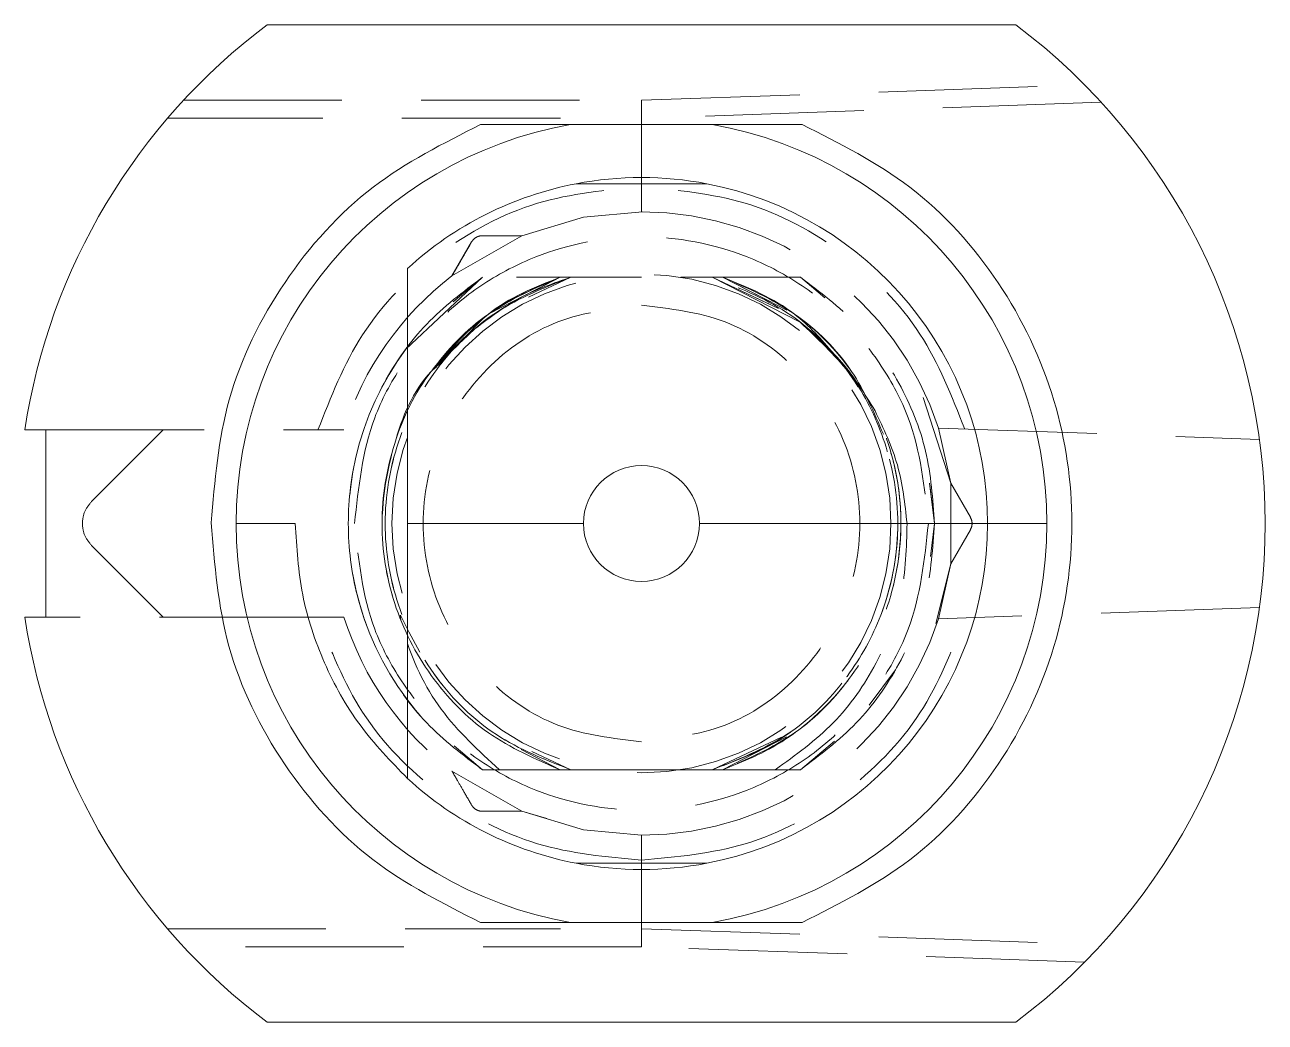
# Model space of a CAD drawing. Header units: millimetres. Extents: x -17 to 589, y 5 to 415.
# Drawn here: x 278.65 to 288.59, y 316.99 to 324.99 of the extents above; entities that cross this region are included whole.
import ezdxf

# ---------------------------------------------------------------- set-up
doc = ezdxf.new("R2010")
doc.units = ezdxf.units.MM
doc.linetypes.add('HIDDEN', pattern=[1.905, 1.27, -0.635])

msp = doc.modelspace()

# ---------------------------------------------------------------- linework, layer by layer
at = {"color": 7, "linetype": 'Continuous', "lineweight": 15}
for p, q in [((286.5919, 324.9889), (280.5919, 324.9889)), ((278.6485, 321.7389), (278.8169, 321.7389)), ((278.8169, 321.7389), (278.8169, 320.2389)), ((280.3419, 320.9889), (280.8169, 320.9889)), ((283.1272, 320.9889), (281.7169, 320.9889)), ((286.3669, 320.9889), (284.0567, 320.9889)), ((286.3669, 320.9889), (286.8419, 320.9889)), ((278.6485, 320.2389), (278.8169, 320.2389)), ((280.5919, 316.9889), (286.5919, 316.9889))]:
    msp.add_line(p, q, dxfattribs=at)
at = {"color": 7, "linetype": 'HIDDEN', "lineweight": 0}
for p, q in [((283.5919, 324.3833), (287.1444, 324.5074)), ((279.9206, 324.3832), (283.5919, 324.3832)), ((283.5919, 324.2389), (283.5919, 324.3833)), ((287.2776, 324.3676), (283.5919, 324.2389)), ((282.9416, 324.2389), (279.7923, 324.2389)), ((283.5919, 323.6889), (283.5919, 324.2389)), ((283.5919, 323.6889), (283.5919, 323.4889)), ((284.1163, 323.7139), (284.1163, 323.7139)), ((282.632, 323.2973), (282.0728, 322.9744)), ((282.0728, 322.9744), (282.2303, 323.2473)), ((281.7027, 322.3865), (282.3184, 322.9639)), ((282.3184, 322.9639), (282.0824, 322.7661)), ((282.3693, 322.67), (282.941, 322.9639)), ((282.3693, 322.6699), (282.941, 322.9639)), ((282.591, 322.9639), (282.941, 322.9639)), ((282.6869, 322.8041), (283.0259, 322.9639)), ((283.0259, 322.9639), (282.687, 322.8041)), ((282.941, 322.9639), (282.6999, 322.8399)), ((283.2767, 322.9639), (283.0259, 322.9639)), ((283.5104, 322.9639), (283.2767, 322.9639)), ((283.5919, 322.9639), (283.3239, 322.9639)), ((284.1579, 322.9639), (283.9072, 322.9639)), ((284.1579, 322.9639), (284.8634, 322.6027)), ((284.1579, 322.9639), (284.6278, 322.7423)), ((284.6278, 322.7424), (284.1579, 322.9639)), ((284.1579, 322.9639), (284.69, 322.713)), ((284.69, 322.713), (284.1579, 322.9639)), ((284.1579, 322.9638), (284.69, 322.713)), ((284.69, 322.713), (284.1579, 322.9638)), ((284.8655, 322.9639), (284.2428, 322.9639)), ((284.6898, 322.7341), (284.2428, 322.9639)), ((284.2428, 322.9639), (284.7569, 322.6996)), ((284.7569, 322.6996), (284.2428, 322.9639)), ((284.2428, 322.9639), (284.7569, 322.6996)), ((284.5929, 322.9639), (284.8655, 322.9639)), ((285.0048, 322.8471), (284.8655, 322.9639)), ((285.0629, 322.7985), (284.8655, 322.9639)), ((286.071, 321.3118), (285.8508, 321.9999)), ((278.8169, 321.7389), (280.9982, 321.7389)), ((279.1839, 321.1657), (279.7571, 321.7389)), ((285.972, 321.7538), (288.5462, 321.6639)), ((285.972, 321.7538), (286.071, 321.3118)), ((285.9419, 320.9889), (285.9013, 321.3126)), ((285.9419, 320.9889), (285.903, 321.2992)), ((286.071, 321.3118), (286.2285, 321.0389)), ((286.071, 320.666), (286.071, 321.3118)), ((285.9087, 320.724), (285.9419, 320.9889)), ((286.2285, 320.9389), (286.071, 320.666)), ((279.7571, 320.2389), (279.1839, 320.8121)), ((285.9519, 320.1881), (286.071, 320.666)), ((286.071, 320.666), (285.972, 320.224)), ((288.5462, 320.3139), (285.972, 320.224)), ((280.9982, 320.2389), (278.8169, 320.2389)), ((285.4164, 319.5323), (285.6271, 319.8139)), ((282.09, 319.2053), (282.3184, 319.0139)), ((284.7144, 319.2763), (284.1579, 319.0139)), ((284.1579, 319.0139), (284.7144, 319.2763)), ((284.7144, 319.2763), (284.1579, 319.0139)), ((284.1579, 319.0139), (284.7144, 319.2763)), ((284.2428, 319.0139), (284.7551, 319.2773)), ((284.8655, 319.0139), (285.1389, 319.2431)), ((282.1401, 319.1633), (282.3184, 319.0139)), ((282.6262, 319.1758), (282.941, 319.0139)), ((283.0259, 319.0139), (282.713, 319.1614)), ((282.713, 319.1614), (283.0259, 319.0139)), ((282.0728, 319.0034), (282.632, 318.6805)), ((282.3184, 319.0139), (282.941, 319.0139)), ((282.941, 319.0139), (282.3184, 319.0139)), ((282.3184, 319.0139), (283.2767, 319.0139)), ((283.2767, 319.0139), (283.9072, 319.0139)), ((283.9072, 319.0139), (284.6645, 319.0139)), ((284.6645, 319.0139), (284.2428, 319.0139)), ((284.2429, 319.0139), (284.8655, 319.0139)), ((282.632, 318.6805), (282.3169, 318.6805)), ((282.632, 318.6805), (282.8342, 318.6225)), ((283.5919, 318.4889), (283.5919, 318.2889)), ((283.5919, 317.7389), (283.5919, 318.2889)), ((279.7923, 317.7389), (282.9416, 317.7389)), ((283.5919, 317.7389), (287.2776, 317.6102)), ((283.5919, 317.7389), (283.5919, 317.5945)), ((283.5919, 317.5946), (279.9206, 317.5946)), ((287.1444, 317.4704), (283.5919, 317.5945))]:
    msp.add_line(p, q, dxfattribs=at)
at = {"color": 7, "linetype": 'HIDDEN', "lineweight": 0, "flags": 128}
for points in [[(282.632, 323.2973), (283.1263, 323.4452), (283.6004, 323.4889)], [(282.3184, 322.9639), (282.3184, 322.9639)], [(283.0259, 322.9639), (283.0259, 322.9639)], [(283.0259, 322.9639), (283.0259, 322.9639)], [(283.0259, 322.9639), (283.0259, 322.9639)], [(283.0259, 322.9639), (283.0259, 322.9639)], [(283.0259, 322.9639), (283.0259, 322.9639)], [(284.1579, 322.9639), (284.1579, 322.9639)], [(284.1579, 322.9639), (284.1579, 322.9639)], [(284.1579, 322.9639), (284.1579, 322.9639)], [(284.1579, 322.9639), (284.1579, 322.9639)], [(284.1579, 322.9639), (284.1579, 322.9639)], [(284.1579, 322.9639), (284.1579, 322.9639)], [(284.1579, 322.9639), (284.1579, 322.9639)], [(284.1579, 322.9639), (284.1579, 322.9639)], [(284.8655, 322.9639), (284.8655, 322.9639)], [(281.6627, 320.2128), (281.6589, 320.2414), (281.6588, 320.2503), (281.6591, 320.2516), (281.6595, 320.2525), (281.6596, 320.2526), (281.6597, 320.2527), (281.6597, 320.2527), (281.6597, 320.2527), (281.6597, 320.2527), (281.6597, 320.2527), (281.6597, 320.2527), (281.6597, 320.2527), (281.6594, 320.2527), (281.6594, 320.2527), (281.6593, 320.2527), (281.6593, 320.2527), (281.6593, 320.2527), (281.6594, 320.2527), (281.6594, 320.2527), (281.6596, 320.2528), (281.6598, 320.2528), (281.6599, 320.2528), (281.66, 320.2529), (281.66, 320.2529), (281.66, 320.2529), (281.66, 320.2529), (281.66, 320.2529), (281.6603, 320.2529), (281.6607, 320.2528), (281.6614, 320.2524), (281.664, 320.2495), (281.7282, 320.12), (281.8154, 319.957)], [(285.3712, 319.9617), (285.3712, 319.9617)], [(284.6192, 319.2097), (284.6192, 319.2097)], [(282.3184, 319.0139), (282.3184, 319.0139)], [(282.3184, 319.0139), (282.3184, 319.0139)], [(282.3184, 319.0139), (282.3184, 319.0139)], [(282.3184, 319.0139), (282.3184, 319.0139)], [(282.3184, 319.0139), (282.3184, 319.0139)], [(282.3184, 319.0139), (282.3184, 319.0139)], [(282.3184, 319.0139), (282.3184, 319.0139)], [(282.3184, 319.0139), (282.3184, 319.0139)], [(283.2767, 319.0139), (283.2767, 319.0139)], [(283.9072, 319.0139), (283.9072, 319.0139)], [(284.8655, 319.0139), (284.8655, 319.0139)], [(284.8655, 319.0139), (284.8655, 319.0139)], [(284.8655, 319.0139), (284.8655, 319.0139)], [(284.8655, 319.0139), (284.8655, 319.0139)], [(284.8655, 319.0139), (284.8655, 319.0139)], [(284.8655, 319.0139), (284.8655, 319.0139)], [(284.8655, 319.0139), (284.8655, 319.0139)], [(283.5919, 318.4889), (283.1263, 318.5326), (282.632, 318.6805)]]:
    msp.add_lwpolyline(points, dxfattribs=at)
at = {"color": 7, "linetype": 'HIDDEN', "lineweight": 0}
msp.add_circle((283.5919, 320.9889), 2, dxfattribs=at)
at = {"color": 7, "linetype": 'Continuous', "lineweight": 15}
for radius, start, end in [(5, 126.8699, 171.37307), (5, 306.8699, 53.1301), (3.25, 100.06327, 180), (3.25, 0, 79.93673), (2.775, 79.10676, 100.89295), (2.775, 100.89324, 132.50663), (2.775, 0, 79.10705), (0.4648, 0, 180), (3.25, 180, 259.93673), (0.4648, 180, 0), (2.775, 280.89295, 0), (3.25, 280.06327, 0), (5, 188.62693, 233.1301), (2.775, 227.49336, 259.10705), (2.775, 259.10668, 280.89376)]:
    msp.add_arc((283.5919, 320.9889), radius, start, end, dxfattribs=at)
at = {"color": 7, "linetype": 'HIDDEN', "lineweight": 0}
for radius, start, end in [(2.5, 17.81569, 90), (2.5, 127.42024, 162.5424), (2.35, 143.50581, 237.18508), (2.5, 197.4576, 232.57976), (2.5, 270, 342.18431)]:
    msp.add_arc((283.5919, 320.9889), radius, start, end, dxfattribs=at)
at = {"color": 7, "linetype": 'Continuous', "lineweight": 15}
for points, knots in [([(280.1419, 320.9949), (280.1706, 321.3284), (280.2291, 322.0106), (280.6953, 322.9484), (281.3922, 323.73), (282.0036, 324.0382), (282.3025, 324.1889)], [0, 0, 0, 0, 0.244424, 0.5, 0.755576, 1, 1, 1, 1]), ([(282.3025, 324.1889), (282.437, 324.1889), (282.6108, 324.1889), (282.8051, 324.1889), (282.8857, 324.1889), (282.9397, 324.1889), (282.9793, 324.1889), (283.0055, 324.1889), (283.0196, 324.1889), (283.0237, 324.1889), (283.024, 324.1889), (283.024, 324.1889)], [0, 0, 0, 0, 0.5219302, 0.6747067, 0.7796367, 0.8517307, 0.9016652, 0.9545658, 0.9758811, 0.9930943, 1, 1, 1, 1]), ([(283.024, 324.1889), (283.2, 324.1889), (283.5524, 324.1889), (283.9455, 324.1889), (284.1379, 324.1889), (284.1598, 324.1889)], [0, 0, 0, 0, 0.4691, 0.939613, 1, 1, 1, 1]), ([(284.1598, 324.1889), (284.1603, 324.1889), (284.1615, 324.1889), (284.1733, 324.1889), (284.2167, 324.1889), (284.4132, 324.1889), (284.6471, 324.1889), (284.8433, 324.1889), (284.8813, 324.1889)], [0, 0, 0, 0, 0.0169294, 0.0393005, 0.081695, 0.2361978, 0.8521567, 1, 1, 1, 1]), ([(284.8813, 324.1889), (285.1803, 324.038), (285.792, 323.7292), (286.4941, 322.9459), (286.9426, 322.0062), (287.0905, 320.9889), (286.9426, 319.9716), (286.4941, 319.0319), (285.792, 318.2486), (285.1803, 317.9398), (284.8813, 317.7889)], [0, 0, 0, 0, 0.122204, 0.25, 0.377796, 0.5, 0.622204, 0.75, 0.877796, 1, 1, 1, 1]), ([(284.1163, 323.7139), (283.8262, 323.7139), (283.4731, 323.7139), (283.1289, 323.7139), (283.0675, 323.7139)], [0, 0, 0, 0, 0.821486, 1, 1, 1, 1]), ([(281.7169, 323.0346), (281.7169, 322.597), (281.7169, 321.9941), (281.7169, 321.2052), (281.7169, 320.9889)], [0, 0, 0, 0, 0.725757, 1, 1, 1, 1]), ([(282.3025, 317.7889), (282.0028, 317.9401), (281.3897, 318.2494), (280.6917, 319.0343), (280.2261, 319.976), (280.1696, 320.6604), (280.1419, 320.9949)], [0, 0, 0, 0, 0.24439, 0.5, 0.75561, 1, 1, 1, 1]), ([(280.8169, 320.9889), (280.8283, 320.7971), (280.8512, 320.4136), (281.036, 319.8644), (281.316, 319.3572), (281.5833, 319.0812), (281.7169, 318.9432)], [0, 0, 0, 0, 0.25, 0.5, 0.75, 1, 1, 1, 1]), ([(281.7169, 320.9889), (281.7169, 320.794), (281.7169, 320.2896), (281.7169, 319.6078), (281.7169, 319.1588), (281.7169, 318.9432)], [0, 0, 0, 0, 0.246526, 0.63814, 1, 1, 1, 1]), ([(283.0675, 318.2639), (283.3576, 318.2639), (283.7107, 318.2639), (284.0549, 318.2639), (284.1163, 318.2639)], [0, 0, 0, 0, 0.821497, 1, 1, 1, 1]), ([(282.3025, 317.7889), (282.437, 317.7889), (282.6108, 317.7889), (282.8051, 317.7889), (282.8857, 317.7889), (282.9397, 317.7889), (282.9793, 317.7889), (283.0055, 317.7889), (283.0196, 317.7889), (283.0237, 317.7889), (283.024, 317.7889), (283.024, 317.7889)], [0, 0, 0, 0, 0.52193, 0.674707, 0.779637, 0.851731, 0.901665, 0.954566, 0.975881, 0.993094, 1, 1, 1, 1]), ([(283.024, 317.7889), (283.2, 317.7889), (283.5524, 317.7889), (283.9455, 317.7889), (284.1379, 317.7889), (284.1598, 317.7889)], [0, 0, 0, 0, 0.4691, 0.939613, 1, 1, 1, 1]), ([(284.1598, 317.7889), (284.1603, 317.7889), (284.1615, 317.7889), (284.1733, 317.7889), (284.2167, 317.7889), (284.4132, 317.7889), (284.6471, 317.7889), (284.8433, 317.7889), (284.8813, 317.7889)], [0, 0, 0, 0, 0.016929, 0.039301, 0.081695, 0.236198, 0.852157, 1, 1, 1, 1])]:
    msp.add_open_spline(points, degree=3, knots=knots, dxfattribs=at)
at = {"color": 7, "linetype": 'HIDDEN', "lineweight": 0}
for points, knots in [([(280.9982, 321.7389), (281.1014, 322.0032), (281.3136, 322.5461), (281.9428, 323.1824), (282.7289, 323.6101), (283.3094, 323.6631), (283.5919, 323.6889)], [0, 0, 0, 0, 0.2433924, 0.5, 0.7566076, 1, 1, 1, 1]), ([(286.1835, 321.7464), (286.0797, 322.0099), (285.8666, 322.551), (285.2377, 323.1846), (284.4531, 323.6105), (283.8739, 323.6632), (283.5919, 323.6889)], [0, 0, 0, 0, 0.243423, 0.5, 0.756577, 1, 1, 1, 1]), ([(281.2919, 320.9889), (281.3228, 321.2781), (281.3705, 321.7246), (281.6568, 322.2608), (281.954, 322.6262), (282.32, 322.9254), (282.856, 323.2027), (283.5919, 323.3447), (284.3277, 323.2027), (284.8637, 322.9255), (285.2296, 322.6264), (285.5269, 322.2609), (285.8133, 321.7248), (285.861, 321.2781), (285.8919, 320.9889)], [0, 0, 0, 0, 0.119721, 0.184824, 0.25, 0.315102, 0.380279, 0.5, 0.619721, 0.684824, 0.75, 0.815102, 0.880279, 1, 1, 1, 1]), ([(282.2303, 323.2473), (282.2352, 323.2545), (282.2451, 323.2689), (282.2664, 323.2847), (282.2908, 323.2953), (282.3082, 323.2966), (282.3169, 323.2973)], [0, 0, 0, 0, 0.2508005, 0.5000001, 0.7491996, 1, 1, 1, 1]), ([(282.3169, 323.2973), (282.3092, 323.297), (282.2988, 323.2966), (282.2815, 323.291), (282.2732, 323.2873), (282.2674, 323.2842), (282.2617, 323.2807), (282.2541, 323.2753), (282.2401, 323.2629), (282.2345, 323.2539), (282.2303, 323.2473)], [0, 0, 0, 0, 0.300148, 0.406676, 0.452606, 0.495873, 0.540099, 0.586724, 0.694539, 1, 1, 1, 1]), ([(282.3169, 323.2973), (282.399, 323.2973), (282.5073, 323.2973), (282.6038, 323.2973), (282.6284, 323.2973), (282.6308, 323.2973), (282.632, 323.2973)], [0, 0, 0, 0, 0.638718, 0.843747, 0.925001, 1, 1, 1, 1]), ([(282.2303, 323.2473), (282.1893, 323.1762), (282.1351, 323.0823), (282.0869, 322.9988), (282.0746, 322.9775), (282.0734, 322.9754), (282.0728, 322.9744)], [0, 0, 0, 0, 0.638721, 0.843752, 0.925004, 1, 1, 1, 1]), ([(282.941, 322.9639), (282.7411, 322.8772), (282.3413, 322.7037), (281.8801, 322.2254), (281.5807, 321.6405), (281.4783, 320.9889), (281.5807, 320.3373), (281.88, 319.7524), (282.3412, 319.2741), (282.7411, 319.1006), (282.941, 319.0139)], [0, 0, 0, 0, 0.125, 0.25, 0.375, 0.5, 0.625, 0.75, 0.875, 1, 1, 1, 1]), ([(283.0259, 319.0139), (282.8191, 319.0948), (282.4054, 319.2566), (281.9232, 319.7331), (281.6093, 320.3249), (281.5015, 320.9889), (281.6093, 321.6529), (281.9232, 322.2446), (282.4054, 322.7212), (282.8191, 322.883), (283.0259, 322.9639)], [0, 0, 0, 0, 0.125, 0.25, 0.375, 0.5, 0.625, 0.75, 0.875, 1, 1, 1, 1]), ([(283.0259, 322.9639), (282.8191, 322.883), (282.4054, 322.7212), (281.9232, 322.2446), (281.6093, 321.6529), (281.5015, 320.9889), (281.6093, 320.3249), (281.9232, 319.7331), (282.4054, 319.2566), (282.8191, 319.0948), (283.0259, 319.0139)], [0, 0, 0, 0, 0.125, 0.25, 0.375, 0.5, 0.625, 0.75, 0.875, 1, 1, 1, 1]), ([(283.0259, 319.0139), (282.8191, 319.0949), (282.4054, 319.2567), (281.9232, 319.7332), (281.6093, 320.3249), (281.5016, 320.9889), (281.6093, 321.6529), (281.9232, 322.2446), (282.4054, 322.7211), (282.8191, 322.8829), (283.0259, 322.9639)], [0, 0, 0, 0, 0.125, 0.25, 0.375, 0.5, 0.625, 0.75, 0.875, 1, 1, 1, 1]), ([(283.0259, 322.9639), (282.8191, 322.8829), (282.4054, 322.7211), (281.9232, 322.2446), (281.6093, 321.6529), (281.5016, 320.9889), (281.6093, 320.3249), (281.9232, 319.7332), (282.4054, 319.2567), (282.8191, 319.0949), (283.0259, 319.0139)], [0, 0, 0, 0, 0.125, 0.25, 0.375, 0.5, 0.625, 0.75, 0.875, 1, 1, 1, 1]), ([(283.0259, 319.0139), (282.8191, 319.0949), (282.4054, 319.2567), (281.9232, 319.7332), (281.6093, 320.3249), (281.5016, 320.9889), (281.6093, 321.6529), (281.9232, 322.2446), (282.4054, 322.7211), (282.8191, 322.8829), (283.0259, 322.9639)], [0, 0, 0, 0, 0.125, 0.25, 0.375, 0.5, 0.625, 0.75, 0.875, 1, 1, 1, 1]), ([(283.0259, 322.9639), (282.8191, 322.8829), (282.4054, 322.7211), (281.9232, 322.2446), (281.6093, 321.6529), (281.5016, 320.9889), (281.6093, 320.3249), (281.9232, 319.7332), (282.4054, 319.2567), (282.8191, 319.0949), (283.0259, 319.0139)], [0, 0, 0, 0, 0.125, 0.25, 0.375, 0.5, 0.625, 0.75, 0.875, 1, 1, 1, 1]), ([(281.9202, 322.2257), (282.0617, 322.3883), (282.3447, 322.7135), (282.7423, 322.8804), (282.941, 322.9639)], [0, 0, 0, 0, 0.5, 1, 1, 1, 1]), ([(282.1478, 322.4498), (282.217, 322.5264), (282.4322, 322.7651), (282.7353, 322.8835), (282.941, 322.9639)], [0, 0, 0, 0, 0.321279, 1, 1, 1, 1]), ([(283.0259, 322.9639), (282.8867, 322.9157), (282.6083, 322.8193), (282.3742, 322.6403), (282.2572, 322.5508)], [0, 0, 0, 0, 0.500001, 1, 1, 1, 1]), ([(283.0259, 322.9639), (283.0256, 322.9639), (283.0248, 322.9639), (283.018, 322.9639), (282.9913, 322.9639), (282.9629, 322.9639), (282.941, 322.9639)], [0, 0, 0, 0, 0.068898, 0.145453, 0.344929, 1, 1, 1, 1]), ([(282.941, 322.9639), (282.9627, 322.9639), (282.9908, 322.9639), (283.018, 322.9639), (283.0248, 322.9639), (283.0256, 322.9639), (283.0259, 322.9639)], [0, 0, 0, 0, 0.659471, 0.855328, 0.930516, 1, 1, 1, 1]), ([(284.1579, 322.9639), (284.1583, 322.9639), (284.1591, 322.9639), (284.1659, 322.9639), (284.1925, 322.9639), (284.221, 322.9639), (284.2429, 322.9639)], [0, 0, 0, 0, 0.068868, 0.145416, 0.344909, 1, 1, 1, 1]), ([(284.2428, 322.9639), (284.2212, 322.9639), (284.1931, 322.9639), (284.1659, 322.9639), (284.159, 322.9639), (284.1583, 322.9639), (284.1579, 322.9639)], [0, 0, 0, 0, 0.659358, 0.855274, 0.930498, 1, 1, 1, 1]), ([(284.1579, 322.9639), (284.1583, 322.9639), (284.1591, 322.9639), (284.1659, 322.9639), (284.1925, 322.9639), (284.221, 322.9639), (284.2428, 322.9639)], [0, 0, 0, 0, 0.068948, 0.145582, 0.345171, 1, 1, 1, 1]), ([(284.1579, 319.0139), (284.3648, 319.0948), (284.7785, 319.2566), (285.2607, 319.7331), (285.5746, 320.3249), (285.6823, 320.9889), (285.5746, 321.6529), (285.2607, 322.2447), (284.7785, 322.7211), (284.3648, 322.883), (284.1579, 322.9639)], [0, 0, 0, 0, 0.125, 0.25, 0.375, 0.5, 0.625, 0.75, 0.875, 1, 1, 1, 1]), ([(284.2428, 322.9639), (284.4428, 322.8772), (284.8426, 322.7037), (285.3038, 322.2254), (285.6031, 321.6406), (285.7056, 320.9889), (285.6031, 320.3373), (285.3038, 319.7524), (284.8426, 319.274), (284.4428, 319.1006), (284.2429, 319.0139)], [0, 0, 0, 0, 0.125, 0.25, 0.375, 0.5, 0.625, 0.75, 0.875, 1, 1, 1, 1]), ([(285.5315, 321.706), (285.4562, 321.8788), (285.2943, 322.2508), (284.8398, 322.7026), (284.4418, 322.8768), (284.2428, 322.9639)], [0, 0, 0, 0, 0.302544, 0.651272, 1, 1, 1, 1]), ([(284.2429, 322.9639), (284.4469, 322.8812), (284.7914, 322.7414), (285.0351, 322.4639), (285.1346, 322.3507)], [0, 0, 0, 0, 0.59211, 1, 1, 1, 1]), ([(284.8634, 322.6027), (285.0017, 322.4746), (285.2784, 322.2185), (285.5417, 321.71), (285.666, 321.1561), (285.6332, 320.5876), (285.4483, 320.049), (285.1237, 319.5834), (284.6874, 319.2124), (284.3344, 319.0801), (284.1579, 319.0139)], [0, 0, 0, 0, 0.125, 0.25, 0.375001, 0.500001, 0.625001, 0.750001, 0.875, 1, 1, 1, 1]), ([(285.4644, 321.8935), (285.3818, 322.0276), (285.2175, 322.2945), (284.9811, 322.5003), (284.8634, 322.6027)], [0, 0, 0, 0, 0.502467, 1, 1, 1, 1]), ([(282.941, 319.0139), (282.7411, 319.1006), (282.3413, 319.274), (281.88, 319.7525), (281.581, 320.337), (281.4774, 320.99), (281.5841, 321.6365), (281.839, 322.1797), (282.1136, 322.4271), (282.2265, 322.5288)], [0, 0, 0, 0, 0.149287, 0.298575, 0.447862, 0.59715, 0.746437, 0.895724, 1, 1, 1, 1]), ([(282.941, 319.0139), (282.7411, 319.1006), (282.3413, 319.274), (281.88, 319.7525), (281.581, 320.337), (281.4774, 320.99), (281.5842, 321.6364), (281.837, 322.1766), (282.1086, 322.4216), (282.2186, 322.5209)], [0, 0, 0, 0, 0.149669, 0.299339, 0.449008, 0.598677, 0.748346, 0.898016, 1, 1, 1, 1]), ([(282.2166, 322.5188), (282.1073, 322.4202), (281.8365, 322.1758), (281.5842, 321.6364), (281.4774, 320.99), (281.581, 320.3369), (281.88, 319.7525), (282.3412, 319.274), (282.7411, 319.1006), (282.941, 319.0139)], [0, 0, 0, 0, 0.101378, 0.251148, 0.400918, 0.550689, 0.700459, 0.85023, 1, 1, 1, 1]), ([(282.2572, 322.5508), (282.1651, 322.4642), (282.0569, 322.3625), (281.9528, 322.2489), (281.9309, 322.2294), (281.924, 322.2256), (281.9217, 322.2252), (281.9207, 322.2254), (281.9204, 322.2256), (281.9202, 322.2257)], [0, 0, 0, 0, 0.805359, 0.945967, 0.982692, 0.993233, 0.996919, 0.998502, 1, 1, 1, 1]), ([(282.941, 319.0139), (282.7411, 319.1006), (282.3413, 319.274), (281.8799, 319.7525), (281.5811, 320.3369), (281.477, 320.9903), (281.5854, 321.6354), (281.8188, 322.1484), (282.0635, 322.3725), (282.1478, 322.4498)], [0, 0, 0, 0, 0.153218, 0.306436, 0.459655, 0.612873, 0.766091, 0.919309, 1, 1, 1, 1]), ([(281.9263, 322.227), (281.9198, 322.2206), (281.76, 322.0617), (281.5918, 321.6302), (281.4754, 320.9917), (281.5815, 320.3365), (281.8798, 319.7526), (282.3413, 319.274), (282.7411, 319.1006), (282.941, 319.0139)], [0, 0, 0, 0, 0.006975, 0.172479, 0.337984, 0.503488, 0.668992, 0.834496, 1, 1, 1, 1]), ([(284.2428, 319.0139), (284.3801, 319.0687), (284.6546, 319.1783), (285.0105, 319.4483), (285.3046, 319.7814), (285.5207, 320.1707), (285.6504, 320.5966), (285.6855, 321.0396), (285.6323, 321.4831), (285.5204, 321.7567), (285.4644, 321.8935)], [0, 0, 0, 0, 0.125, 0.25, 0.375, 0.5, 0.625, 0.75, 0.875, 1, 1, 1, 1]), ([(285.4644, 321.8935), (285.5324, 321.7508), (285.6693, 321.4639), (285.7037, 321.1479), (285.721, 320.9889)], [0, 0, 0, 0, 0.4970634, 1, 1, 1, 1]), ([(280.9982, 321.7389), (281.0259, 321.7389), (281.081, 321.7389), (281.1492, 321.7389), (281.1984, 321.7389), (281.2042, 321.7389), (281.2071, 321.7389)], [0, 0, 0, 0, 0.258105, 0.512595, 0.755594, 1, 1, 1, 1]), ([(285.8919, 320.9889), (285.861, 320.6997), (285.8133, 320.2532), (285.527, 319.717), (285.2299, 319.3516), (284.8638, 319.0524), (284.3278, 318.7751), (283.5919, 318.6331), (282.8562, 318.7751), (282.3202, 319.0523), (281.9542, 319.3514), (281.6569, 319.7169), (281.3705, 320.253), (281.3228, 320.6997), (281.2919, 320.9889)], [0, 0, 0, 0, 0.119721, 0.184824, 0.25, 0.315102, 0.380279, 0.5, 0.619721, 0.684824, 0.75, 0.815102, 0.880279, 1, 1, 1, 1]), ([(284.6645, 319.0139), (284.8275, 319.1311), (285.1511, 319.3639), (285.4919, 319.8569), (285.7057, 320.4083), (285.7159, 320.7963), (285.721, 320.9889)], [0, 0, 0, 0, 0.255054, 0.506739, 0.755054, 1, 1, 1, 1]), ([(283.5919, 318.2889), (283.3094, 318.3147), (282.7289, 318.3677), (281.9428, 318.7954), (281.3136, 319.4317), (281.1014, 319.9746), (280.9982, 320.2389)], [0, 0, 0, 0, 0.2433924, 0.5, 0.7566076, 1, 1, 1, 1]), ([(280.9982, 320.2389), (281.026, 320.2389), (281.0812, 320.2389), (281.1494, 320.2389), (281.1985, 320.2389), (281.2042, 320.2389), (281.2071, 320.2389)], [0, 0, 0, 0, 0.2586201, 0.5136175, 0.7560903, 1, 1, 1, 1]), ([(282.4529, 319.0139), (282.2861, 319.1666), (281.9524, 319.4721), (281.7382, 319.9245), (281.672, 320.1772), (281.6627, 320.2128)], [0, 0, 0, 0, 0.461832, 0.924144, 1, 1, 1, 1]), ([(283.5919, 318.2889), (283.8739, 318.3146), (284.4531, 318.3673), (285.2377, 318.7932), (285.8666, 319.4268), (286.0797, 319.9679), (286.1835, 320.2314)], [0, 0, 0, 0, 0.2434225, 0.5, 0.7565775, 1, 1, 1, 1]), ([(282.0728, 319.0034), (282.0734, 319.0024), (282.0746, 319.0003), (282.0869, 318.9789), (282.1171, 318.9267), (282.1674, 318.8396), (282.2082, 318.7688), (282.2303, 318.7305)], [0, 0, 0, 0, 0.074114, 0.154923, 0.35991, 0.65372, 1, 1, 1, 1]), ([(282.941, 319.0139), (282.9627, 319.0139), (282.9907, 319.0139), (283.0179, 319.0139), (283.0248, 319.0139), (283.0256, 319.0139), (283.0259, 319.0139)], [0, 0, 0, 0, 0.659326, 0.855277, 0.93051, 1, 1, 1, 1]), ([(283.0259, 319.0139), (283.0256, 319.0139), (283.0248, 319.0139), (283.018, 319.0139), (282.9914, 319.0139), (282.9629, 319.0139), (282.941, 319.0139)], [0, 0, 0, 0, 0.0688397, 0.1453138, 0.3446789, 1, 1, 1, 1]), ([(282.941, 319.0139), (282.9627, 319.0139), (282.9908, 319.0139), (283.018, 319.0139), (283.0248, 319.0139), (283.0256, 319.0139), (283.0259, 319.0139)], [0, 0, 0, 0, 0.659561, 0.855379, 0.930537, 1, 1, 1, 1]), ([(284.1579, 319.0139), (284.1583, 319.0139), (284.159, 319.0139), (284.1659, 319.0139), (284.1925, 319.0139), (284.221, 319.0139), (284.2428, 319.0139)], [0, 0, 0, 0, 0.068863, 0.145381, 0.344814, 1, 1, 1, 1]), ([(284.1579, 319.0139), (284.1583, 319.0139), (284.1591, 319.0139), (284.1659, 319.0139), (284.1925, 319.0139), (284.221, 319.0139), (284.2428, 319.0139)], [0, 0, 0, 0, 0.068947, 0.145569, 0.345136, 1, 1, 1, 1]), ([(284.2429, 319.0139), (284.2212, 319.0139), (284.1931, 319.0139), (284.1659, 319.0139), (284.159, 319.0139), (284.1583, 319.0139), (284.1579, 319.0139)], [0, 0, 0, 0, 0.659587, 0.855421, 0.930569, 1, 1, 1, 1]), ([(282.3169, 318.6805), (282.3082, 318.6812), (282.2908, 318.6825), (282.2664, 318.693), (282.2451, 318.7089), (282.2352, 318.7233), (282.2303, 318.7305)], [0, 0, 0, 0, 0.250801, 0.5, 0.7492, 1, 1, 1, 1]), ([(282.2303, 318.7305), (282.2344, 318.724), (282.24, 318.7152), (282.2535, 318.703), (282.2608, 318.6977), (282.2664, 318.6942), (282.2722, 318.691), (282.2807, 318.6871), (282.2985, 318.6812), (282.3091, 318.6808), (282.3169, 318.6805)], [0, 0, 0, 0, 0.300148, 0.406676, 0.452606, 0.495873, 0.540099, 0.586724, 0.694539, 1, 1, 1, 1]), ([(282.3169, 318.6805), (282.399, 318.6805), (282.5073, 318.6805), (282.6038, 318.6805), (282.6284, 318.6805), (282.6308, 318.6805), (282.632, 318.6805)], [0, 0, 0, 0, 0.638677, 0.843739, 0.924999, 1, 1, 1, 1])]:
    msp.add_open_spline(points, degree=3, knots=knots, dxfattribs=at)
for points in [[(282.3184, 322.9639), (282.1618, 322.8461), (281.8486, 322.6105), (281.508, 322.1238), (281.2907, 321.5756), (281.2176, 320.9889), (281.2907, 320.4022), (281.508, 319.854), (281.8486, 319.3673), (282.1618, 319.1317), (282.3184, 319.0139)], [(283.0259, 322.9639), (282.8867, 322.9157), (282.6083, 322.8193), (282.3742, 322.6403), (282.2572, 322.5508)], [(285.9419, 320.9889), (285.9279, 321.1845), (285.8997, 321.5756), (285.6742, 322.1238), (285.3357, 322.6105), (285.0222, 322.8461), (284.8655, 322.9639)], [(285.9419, 320.9889), (285.9279, 321.1845), (285.8997, 321.5756), (285.6742, 322.1238), (285.3357, 322.6105), (285.0222, 322.8461), (284.8655, 322.9639)], [(283.5919, 319.2389), (283.3629, 319.2652), (282.9048, 319.3178), (282.3223, 319.7225), (281.933, 320.301), (281.7964, 320.9889), (281.933, 321.6768), (282.3223, 322.2553), (282.9048, 322.66), (283.3629, 322.7126), (283.5919, 322.7389)], [(283.5919, 322.7389), (283.821, 322.7126), (284.2791, 322.66), (284.8616, 322.2553), (285.2508, 321.6768), (285.3875, 320.9889), (285.2508, 320.301), (284.8616, 319.7225), (284.2791, 319.3178), (283.821, 319.2652), (283.5919, 319.2389)], [(279.1839, 320.8121), (279.1633, 320.8379), (279.1223, 320.8896), (279.1048, 320.9889), (279.1223, 321.0882), (279.1633, 321.1399), (279.1839, 321.1657)], [(284.8655, 319.0139), (285.0222, 319.1317), (285.3357, 319.3673), (285.6742, 319.854), (285.8997, 320.4022), (285.9279, 320.7933), (285.9419, 320.9889)], [(284.8655, 319.0139), (285.0222, 319.1317), (285.3357, 319.3673), (285.6742, 319.854), (285.8997, 320.4022), (285.9279, 320.7933), (285.9419, 320.9889)], [(286.2285, 321.0389), (286.2323, 321.031), (286.2399, 321.0152), (286.2429, 320.9889), (286.2399, 320.9626), (286.2323, 320.9468), (286.2285, 320.9389)]]:
    msp.add_open_spline(points, degree=3, dxfattribs=at)

doc.saveas('drawing.dxf')
